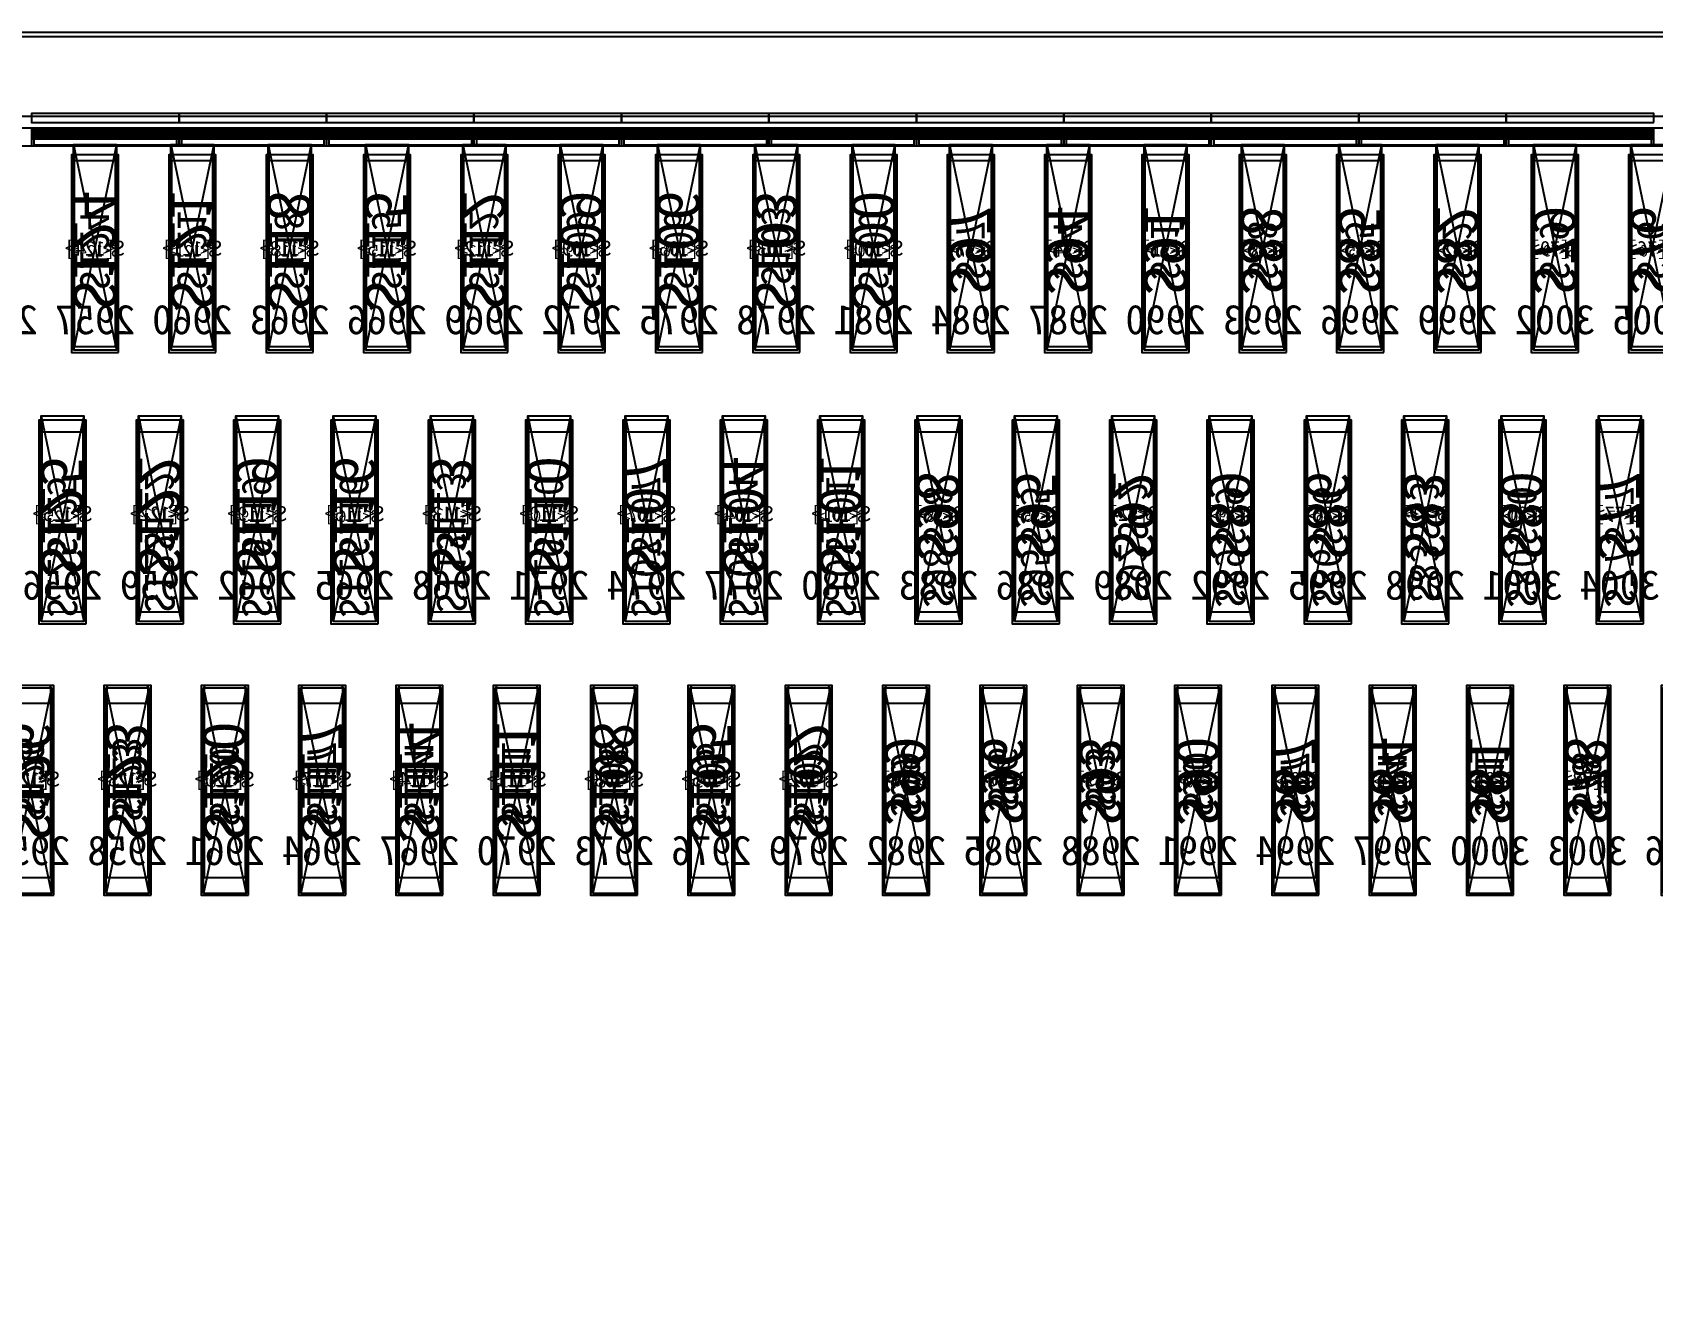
# Model space of a CAD drawing. Header units: millimetres. Extents: x 427 to 2444, y 137 to 817.
# Drawn here: x 1147.797 to 1148.346, y 301.218 to 301.651 of the extents above; entities that cross this region are included whole.
import ezdxf
from ezdxf.enums import TextEntityAlignment as Align

# ---------------------------------------------------------------- set-up
doc = ezdxf.new("R2010")
doc.units = ezdxf.units.MM
for name, color, linetype in [('L0', 211, 'Continuous'), ('L102', 91, 'Continuous'), ('L114', 213, 'Continuous'), ('L240', 60, 'Continuous'), ('L241', 200, 'Continuous'), ('L242', 51, 'Continuous'), ('L245', 53, 'Continuous'), ('L246', 93, 'Continuous'), ('L247', 13, 'Continuous'), ('L59', 140, 'Continuous'), ('L63', 4, 'Continuous'), ('L98', 150, 'Continuous')]:
    doc.layers.add(name, color=color, linetype=linetype)
doc.styles.add('txt', font='simhei.ttf')

# ---------------------------------------------------------------- blocks, each defined once
blk = doc.blocks.new('HX8394_F_PAD')
at = {"layer": 'L0'}
blk.add_lwpolyline([(-13.86, -0.4025), (-13.86, 0.4025), (13.86, 0.4025), (13.86, -0.4025), (-13.86, -0.4025)], close=True, dxfattribs=at)
at = {"layer": 'L241'}
blk.add_lwpolyline([(-13.9, -0.435), (-13.9, 0.435), (13.9, 0.435), (13.9, -0.435), (-13.9, -0.435)], close=True, dxfattribs=at)
at = {"layer": 'L242'}
for points in [[(-12.706, 0.3285), (-12.7075, 0.33), (-12.7075, 0.392), (-12.706, 0.3935), (-12.693, 0.3935), (-12.6915, 0.392), (-12.6915, 0.33), (-12.693, 0.3285), (-12.706, 0.3285)], [(-12.673, 0.3285), (-12.6745, 0.33), (-12.6745, 0.392), (-12.673, 0.3935), (-12.66, 0.3935), (-12.6585, 0.392), (-12.6585, 0.33), (-12.66, 0.3285), (-12.673, 0.3285)], [(-12.64, 0.3285), (-12.6415, 0.33), (-12.6415, 0.392), (-12.64, 0.3935), (-12.627, 0.3935), (-12.6255, 0.392), (-12.6255, 0.33), (-12.627, 0.3285), (-12.64, 0.3285)], [(-12.607, 0.3285), (-12.6085, 0.33), (-12.6085, 0.392), (-12.607, 0.3935), (-12.594, 0.3935), (-12.5925, 0.392), (-12.5925, 0.33), (-12.594, 0.3285), (-12.607, 0.3285)], [(-12.574, 0.3285), (-12.5755, 0.33), (-12.5755, 0.392), (-12.574, 0.3935), (-12.561, 0.3935), (-12.5595, 0.392), (-12.5595, 0.33), (-12.561, 0.3285), (-12.574, 0.3285)], [(-12.541, 0.3285), (-12.5425, 0.33), (-12.5425, 0.392), (-12.541, 0.3935), (-12.528, 0.3935), (-12.5265, 0.392), (-12.5265, 0.33), (-12.528, 0.3285), (-12.541, 0.3285)], [(-12.508, 0.3285), (-12.5095, 0.33), (-12.5095, 0.392), (-12.508, 0.3935), (-12.495, 0.3935), (-12.4935, 0.392), (-12.4935, 0.33), (-12.495, 0.3285), (-12.508, 0.3285)], [(-12.475, 0.3285), (-12.4765, 0.33), (-12.4765, 0.392), (-12.475, 0.3935), (-12.462, 0.3935), (-12.4605, 0.392), (-12.4605, 0.33), (-12.462, 0.3285), (-12.475, 0.3285)], [(-12.442, 0.3285), (-12.4435, 0.33), (-12.4435, 0.392), (-12.442, 0.3935), (-12.429, 0.3935), (-12.4275, 0.392), (-12.4275, 0.33), (-12.429, 0.3285), (-12.442, 0.3285)], [(-12.409, 0.3285), (-12.4105, 0.33), (-12.4105, 0.392), (-12.409, 0.3935), (-12.396, 0.3935), (-12.3945, 0.392), (-12.3945, 0.33), (-12.396, 0.3285), (-12.409, 0.3285)], [(-12.376, 0.3285), (-12.3775, 0.33), (-12.3775, 0.392), (-12.376, 0.3935), (-12.363, 0.3935), (-12.3615, 0.392), (-12.3615, 0.33), (-12.363, 0.3285), (-12.376, 0.3285)], [(-12.343, 0.3285), (-12.3445, 0.33), (-12.3445, 0.392), (-12.343, 0.3935), (-12.33, 0.3935), (-12.3285, 0.392), (-12.3285, 0.33), (-12.33, 0.3285), (-12.343, 0.3285)], [(-12.31, 0.3285), (-12.3115, 0.33), (-12.3115, 0.392), (-12.31, 0.3935), (-12.297, 0.3935), (-12.2955, 0.392), (-12.2955, 0.33), (-12.297, 0.3285), (-12.31, 0.3285)], [(-12.277, 0.3285), (-12.2785, 0.33), (-12.2785, 0.392), (-12.277, 0.3935), (-12.264, 0.3935), (-12.2625, 0.392), (-12.2625, 0.33), (-12.264, 0.3285), (-12.277, 0.3285)], [(-12.244, 0.3285), (-12.2455, 0.33), (-12.2455, 0.392), (-12.244, 0.3935), (-12.231, 0.3935), (-12.2295, 0.392), (-12.2295, 0.33), (-12.231, 0.3285), (-12.244, 0.3285)], [(-12.211, 0.3285), (-12.2125, 0.33), (-12.2125, 0.392), (-12.211, 0.3935), (-12.198, 0.3935), (-12.1965, 0.392), (-12.1965, 0.33), (-12.198, 0.3285), (-12.211, 0.3285)], [(-12.178, 0.3285), (-12.1795, 0.33), (-12.1795, 0.392), (-12.178, 0.3935), (-12.165, 0.3935), (-12.1635, 0.392), (-12.1635, 0.33), (-12.165, 0.3285), (-12.178, 0.3285)], [(-12.695, 0.2385), (-12.6965, 0.24), (-12.6965, 0.302), (-12.695, 0.3035), (-12.682, 0.3035), (-12.6805, 0.302), (-12.6805, 0.24), (-12.682, 0.2385), (-12.695, 0.2385)], [(-12.662, 0.2385), (-12.6635, 0.24), (-12.6635, 0.302), (-12.662, 0.3035), (-12.649, 0.3035), (-12.6475, 0.302), (-12.6475, 0.24), (-12.649, 0.2385), (-12.662, 0.2385)], [(-12.629, 0.2385), (-12.6305, 0.24), (-12.6305, 0.302), (-12.629, 0.3035), (-12.616, 0.3035), (-12.6145, 0.302), (-12.6145, 0.24), (-12.616, 0.2385), (-12.629, 0.2385)], [(-12.596, 0.2385), (-12.5975, 0.24), (-12.5975, 0.302), (-12.596, 0.3035), (-12.583, 0.3035), (-12.5815, 0.302), (-12.5815, 0.24), (-12.583, 0.2385), (-12.596, 0.2385)], [(-12.563, 0.2385), (-12.5645, 0.24), (-12.5645, 0.302), (-12.563, 0.3035), (-12.55, 0.3035), (-12.5485, 0.302), (-12.5485, 0.24), (-12.55, 0.2385), (-12.563, 0.2385)], [(-12.53, 0.2385), (-12.5315, 0.24), (-12.5315, 0.302), (-12.53, 0.3035), (-12.517, 0.3035), (-12.5155, 0.302), (-12.5155, 0.24), (-12.517, 0.2385), (-12.53, 0.2385)], [(-12.497, 0.2385), (-12.4985, 0.24), (-12.4985, 0.302), (-12.497, 0.3035), (-12.484, 0.3035), (-12.4825, 0.302), (-12.4825, 0.24), (-12.484, 0.2385), (-12.497, 0.2385)], [(-12.464, 0.2385), (-12.4655, 0.24), (-12.4655, 0.302), (-12.464, 0.3035), (-12.451, 0.3035), (-12.4495, 0.302), (-12.4495, 0.24), (-12.451, 0.2385), (-12.464, 0.2385)], [(-12.431, 0.2385), (-12.4325, 0.24), (-12.4325, 0.302), (-12.431, 0.3035), (-12.418, 0.3035), (-12.4165, 0.302), (-12.4165, 0.24), (-12.418, 0.2385), (-12.431, 0.2385)], [(-12.398, 0.2385), (-12.3995, 0.24), (-12.3995, 0.302), (-12.398, 0.3035), (-12.385, 0.3035), (-12.3835, 0.302), (-12.3835, 0.24), (-12.385, 0.2385), (-12.398, 0.2385)], [(-12.365, 0.2385), (-12.3665, 0.24), (-12.3665, 0.302), (-12.365, 0.3035), (-12.352, 0.3035), (-12.3505, 0.302), (-12.3505, 0.24), (-12.352, 0.2385), (-12.365, 0.2385)], [(-12.332, 0.2385), (-12.3335, 0.24), (-12.3335, 0.302), (-12.332, 0.3035), (-12.319, 0.3035), (-12.3175, 0.302), (-12.3175, 0.24), (-12.319, 0.2385), (-12.332, 0.2385)], [(-12.299, 0.2385), (-12.3005, 0.24), (-12.3005, 0.302), (-12.299, 0.3035), (-12.286, 0.3035), (-12.2845, 0.302), (-12.2845, 0.24), (-12.286, 0.2385), (-12.299, 0.2385)], [(-12.266, 0.2385), (-12.2675, 0.24), (-12.2675, 0.302), (-12.266, 0.3035), (-12.253, 0.3035), (-12.2515, 0.302), (-12.2515, 0.24), (-12.253, 0.2385), (-12.266, 0.2385)], [(-12.233, 0.2385), (-12.2345, 0.24), (-12.2345, 0.302), (-12.233, 0.3035), (-12.22, 0.3035), (-12.2185, 0.302), (-12.2185, 0.24), (-12.22, 0.2385), (-12.233, 0.2385)], [(-12.2, 0.2385), (-12.2015, 0.24), (-12.2015, 0.302), (-12.2, 0.3035), (-12.187, 0.3035), (-12.1855, 0.302), (-12.1855, 0.24), (-12.187, 0.2385), (-12.2, 0.2385)], [(-12.167, 0.2385), (-12.1685, 0.24), (-12.1685, 0.302), (-12.167, 0.3035), (-12.154, 0.3035), (-12.1525, 0.302), (-12.1525, 0.24), (-12.154, 0.2385), (-12.167, 0.2385)], [(-12.684, 0.1485), (-12.6855, 0.15), (-12.6855, 0.212), (-12.684, 0.2135), (-12.671, 0.2135), (-12.6695, 0.212), (-12.6695, 0.15), (-12.671, 0.1485), (-12.684, 0.1485)], [(-12.651, 0.1485), (-12.6525, 0.15), (-12.6525, 0.212), (-12.651, 0.2135), (-12.638, 0.2135), (-12.6365, 0.212), (-12.6365, 0.15), (-12.638, 0.1485), (-12.651, 0.1485)], [(-12.618, 0.1485), (-12.6195, 0.15), (-12.6195, 0.212), (-12.618, 0.2135), (-12.605, 0.2135), (-12.6035, 0.212), (-12.6035, 0.15), (-12.605, 0.1485), (-12.618, 0.1485)], [(-12.585, 0.1485), (-12.5865, 0.15), (-12.5865, 0.212), (-12.585, 0.2135), (-12.572, 0.2135), (-12.5705, 0.212), (-12.5705, 0.15), (-12.572, 0.1485), (-12.585, 0.1485)], [(-12.552, 0.1485), (-12.5535, 0.15), (-12.5535, 0.212), (-12.552, 0.2135), (-12.539, 0.2135), (-12.5375, 0.212), (-12.5375, 0.15), (-12.539, 0.1485), (-12.552, 0.1485)], [(-12.519, 0.1485), (-12.5205, 0.15), (-12.5205, 0.212), (-12.519, 0.2135), (-12.506, 0.2135), (-12.5045, 0.212), (-12.5045, 0.15), (-12.506, 0.1485), (-12.519, 0.1485)], [(-12.486, 0.1485), (-12.4875, 0.15), (-12.4875, 0.212), (-12.486, 0.2135), (-12.473, 0.2135), (-12.4715, 0.212), (-12.4715, 0.15), (-12.473, 0.1485), (-12.486, 0.1485)], [(-12.453, 0.1485), (-12.4545, 0.15), (-12.4545, 0.212), (-12.453, 0.2135), (-12.44, 0.2135), (-12.4385, 0.212), (-12.4385, 0.15), (-12.44, 0.1485), (-12.453, 0.1485)], [(-12.42, 0.1485), (-12.4215, 0.15), (-12.4215, 0.212), (-12.42, 0.2135), (-12.407, 0.2135), (-12.4055, 0.212), (-12.4055, 0.15), (-12.407, 0.1485), (-12.42, 0.1485)], [(-12.387, 0.1485), (-12.3885, 0.15), (-12.3885, 0.212), (-12.387, 0.2135), (-12.374, 0.2135), (-12.3725, 0.212), (-12.3725, 0.15), (-12.374, 0.1485), (-12.387, 0.1485)], [(-12.354, 0.1485), (-12.3555, 0.15), (-12.3555, 0.212), (-12.354, 0.2135), (-12.341, 0.2135), (-12.3395, 0.212), (-12.3395, 0.15), (-12.341, 0.1485), (-12.354, 0.1485)], [(-12.321, 0.1485), (-12.3225, 0.15), (-12.3225, 0.212), (-12.321, 0.2135), (-12.308, 0.2135), (-12.3065, 0.212), (-12.3065, 0.15), (-12.308, 0.1485), (-12.321, 0.1485)], [(-12.288, 0.1485), (-12.2895, 0.15), (-12.2895, 0.212), (-12.288, 0.2135), (-12.275, 0.2135), (-12.2735, 0.212), (-12.2735, 0.15), (-12.275, 0.1485), (-12.288, 0.1485)], [(-12.255, 0.1485), (-12.2565, 0.15), (-12.2565, 0.212), (-12.255, 0.2135), (-12.242, 0.2135), (-12.2405, 0.212), (-12.2405, 0.15), (-12.242, 0.1485), (-12.255, 0.1485)], [(-12.222, 0.1485), (-12.2235, 0.15), (-12.2235, 0.212), (-12.222, 0.2135), (-12.209, 0.2135), (-12.2075, 0.212), (-12.2075, 0.15), (-12.209, 0.1485), (-12.222, 0.1485)], [(-12.189, 0.1485), (-12.1905, 0.15), (-12.1905, 0.212), (-12.189, 0.2135), (-12.176, 0.2135), (-12.1745, 0.212), (-12.1745, 0.15), (-12.176, 0.1485), (-12.189, 0.1485)], [(-12.156, 0.1485), (-12.1575, 0.15), (-12.1575, 0.212), (-12.156, 0.2135), (-12.143, 0.2135), (-12.1415, 0.212), (-12.1415, 0.15), (-12.143, 0.1485), (-12.156, 0.1485)]]:
    blk.add_lwpolyline(points, close=True, dxfattribs=at)
at = {"layer": 'L247', "style": 'txt'}
for s, p in [('S100', (-12.4355, 0.361)), ('S103', (-12.4025, 0.362666)), ('S106', (-12.3695, 0.361)), ('S109', (-12.3365, 0.361)), ('S112', (-12.3035, 0.361)), ('S115', (-12.2705, 0.361)), ('S118', (-12.2375, 0.361)), ('S121', (-12.2045, 0.361)), ('S124', (-12.1715, 0.361)), ('S76', (-12.6995, 0.361)), ('S79', (-12.6665, 0.361)), ('S82', (-12.6335, 0.361)), ('S85', (-12.6005, 0.361)), ('S88', (-12.5675, 0.361)), ('S91', (-12.5345, 0.361)), ('S94', (-12.5015, 0.361)), ('S97', (-12.4685, 0.361)), ('S77', (-12.6885, 0.271)), ('S80', (-12.6555, 0.271)), ('S83', (-12.6225, 0.272666)), ('S86', (-12.5895, 0.271)), ('S89', (-12.5565, 0.271)), ('S92', (-12.5235, 0.272666)), ('S95', (-12.4905, 0.271)), ('S98', (-12.4575, 0.271)), ('S101', (-12.4245, 0.271)), ('S104', (-12.3915, 0.271)), ('S107', (-12.3585, 0.271)), ('S110', (-12.3255, 0.271)), ('S113', (-12.2925, 0.272666)), ('S116', (-12.2595, 0.271)), ('S119', (-12.2265, 0.271)), ('S122', (-12.1935, 0.272666)), ('S125', (-12.1605, 0.271)), ('S102', (-12.4135, 0.181)), ('S105', (-12.3805, 0.181)), ('S108', (-12.3475, 0.181)), ('S111', (-12.3145, 0.181)), ('S114', (-12.2815, 0.181)), ('S117', (-12.2485, 0.181)), ('S120', (-12.2155, 0.181)), ('S123', (-12.1825, 0.182666)), ('S126', (-12.1495, 0.182666)), ('S78', (-12.6775, 0.181)), ('S81', (-12.6445, 0.181)), ('S84', (-12.6115, 0.181)), ('S87', (-12.5785, 0.181)), ('S90', (-12.5455, 0.181)), ('S93', (-12.5125, 0.182666)), ('S96', (-12.4795, 0.182666)), ('S99', (-12.4465, 0.181))]:
    blk.add_text(s, height=0.01, rotation=90, dxfattribs=at).set_placement(p, align=Align.MIDDLE_CENTER)
blk = doc.blocks.new('NTBUMP_65X16')
at = {"layer": 'L242'}
blk.add_lwpolyline([(-0.008, -0.0325), (-0.008, 0.0325), (0.008, 0.0325), (0.008, -0.0325), (-0.008, -0.0325)], close=True, dxfattribs=at)
blk = doc.blocks.new('ILI9881C_AA_NTBUMP_PM_875UM')
at = {"layer": 'L241'}
blk.add_lwpolyline([(-13.92, -0.4375), (-13.92, 0.4375), (13.92, 0.4375), (13.92, -0.4375), (-13.92, -0.4375)], close=True, dxfattribs=at)
at = {"rotation": 180}
for p in [(-12.6995, 0.365), (-12.6665, 0.365), (-12.6335, 0.365), (-12.6005, 0.365), (-12.5675, 0.365), (-12.5345, 0.365), (-12.5015, 0.365), (-12.4685, 0.365), (-12.4355, 0.365), (-12.4025, 0.365), (-12.3695, 0.365), (-12.3365, 0.365), (-12.3035, 0.365), (-12.2705, 0.365), (-12.2375, 0.365), (-12.2045, 0.365), (-12.1715, 0.365), (-12.6885, 0.275), (-12.6555, 0.275), (-12.6225, 0.275), (-12.5895, 0.275), (-12.5565, 0.275), (-12.5235, 0.275), (-12.4905, 0.275), (-12.4575, 0.275), (-12.4245, 0.275), (-12.3915, 0.275), (-12.3585, 0.275), (-12.3255, 0.275), (-12.2925, 0.275), (-12.2595, 0.275), (-12.2265, 0.275), (-12.1935, 0.275), (-12.1605, 0.275), (-12.6775, 0.185), (-12.6445, 0.185), (-12.6115, 0.185), (-12.5785, 0.185), (-12.5455, 0.185), (-12.5125, 0.185), (-12.4795, 0.185), (-12.4465, 0.185), (-12.4135, 0.185), (-12.3805, 0.185), (-12.3475, 0.185), (-12.3145, 0.185), (-12.2815, 0.185), (-12.2485, 0.185), (-12.2155, 0.185), (-12.1825, 0.185), (-12.1495, 0.185)]:
    blk.add_blockref('NTBUMP_65X16', p, dxfattribs=at)
at = {"layer": 'L246', "style": 'txt'}
for s, p in [('S124', (-12.1715, 0.365)), ('S76', (-12.6995, 0.365)), ('S79', (-12.6665, 0.365)), ('S82', (-12.6335, 0.365)), ('S85', (-12.6005, 0.365)), ('S88', (-12.5675, 0.365)), ('S91', (-12.5345, 0.365)), ('S94', (-12.5015, 0.365)), ('S97', (-12.4685, 0.365)), ('S100', (-12.4355, 0.365)), ('S103', (-12.4025, 0.365)), ('S106', (-12.3695, 0.365)), ('S109', (-12.3365, 0.365)), ('S112', (-12.3035, 0.365)), ('S115', (-12.2705, 0.365)), ('S118', (-12.2375, 0.365)), ('S121', (-12.2045, 0.365)), ('S101', (-12.4245, 0.275)), ('S104', (-12.3915, 0.275)), ('S107', (-12.3585, 0.275)), ('S110', (-12.3255, 0.275)), ('S113', (-12.2925, 0.275)), ('S116', (-12.2595, 0.275)), ('S119', (-12.2265, 0.275)), ('S122', (-12.1935, 0.275)), ('S125', (-12.1605, 0.275)), ('S77', (-12.6885, 0.275)), ('S80', (-12.6555, 0.275)), ('S83', (-12.6225, 0.275)), ('S86', (-12.5895, 0.275)), ('S89', (-12.5565, 0.275)), ('S92', (-12.5235, 0.275)), ('S95', (-12.4905, 0.275)), ('S98', (-12.4575, 0.275)), ('S102', (-12.4135, 0.185)), ('S105', (-12.3805, 0.185)), ('S108', (-12.3475, 0.185)), ('S111', (-12.3145, 0.185)), ('S114', (-12.2815, 0.185)), ('S117', (-12.2485, 0.185)), ('S120', (-12.2155, 0.185)), ('S123', (-12.1825, 0.185)), ('S126', (-12.1495, 0.185)), ('S78', (-12.6775, 0.185)), ('S81', (-12.6445, 0.185)), ('S84', (-12.6115, 0.185)), ('S87', (-12.5785, 0.185)), ('S90', (-12.5455, 0.185)), ('S93', (-12.5125, 0.185)), ('S96', (-12.4795, 0.185)), ('S99', (-12.4465, 0.185))]:
    blk.add_text(s, height=0.015, rotation=90, dxfattribs=at).set_placement(p, align=Align.MIDDLE_CENTER)
for s, p in [('3005', (-12.6995, 0.341666)), ('3002', (-12.6665, 0.341666)), ('2999', (-12.6335, 0.341666)), ('2996', (-12.6005, 0.341666)), ('2993', (-12.5675, 0.341666)), ('2990', (-12.5345, 0.341666)), ('2987', (-12.5015, 0.341666)), ('2984', (-12.4685, 0.341666)), ('2981', (-12.4355, 0.341666)), ('2978', (-12.4025, 0.341666)), ('2975', (-12.3695, 0.341666)), ('2972', (-12.3365, 0.341666)), ('2969', (-12.3035, 0.341666)), ('2966', (-12.2705, 0.341666)), ('2963', (-12.2375, 0.341666)), ('2960', (-12.2045, 0.341666)), ('2957', (-12.1715, 0.341666)), ('2954', (-12.1385, 0.341666)), ('3004', (-12.6885, 0.251666)), ('3001', (-12.6555, 0.251666)), ('2998', (-12.6225, 0.251666)), ('2995', (-12.5895, 0.251666)), ('2992', (-12.5565, 0.251666)), ('2989', (-12.5235, 0.251666)), ('2986', (-12.4905, 0.251666)), ('2983', (-12.4575, 0.251666)), ('2980', (-12.4245, 0.251666)), ('2977', (-12.3915, 0.251666)), ('2974', (-12.3585, 0.251666)), ('2971', (-12.3255, 0.251666)), ('2968', (-12.2925, 0.251666)), ('2965', (-12.2595, 0.251666)), ('2962', (-12.2265, 0.251666)), ('2959', (-12.1935, 0.251666)), ('2956', (-12.1605, 0.251666)), ('3006', (-12.7105, 0.161666)), ('3003', (-12.6775, 0.161666)), ('3000', (-12.6445, 0.161666)), ('2997', (-12.6115, 0.161666)), ('2994', (-12.5785, 0.161666)), ('2991', (-12.5455, 0.161666)), ('2988', (-12.5125, 0.161666)), ('2985', (-12.4795, 0.161666)), ('2982', (-12.4465, 0.161666)), ('2979', (-12.4135, 0.161666)), ('2976', (-12.3805, 0.161666)), ('2973', (-12.3475, 0.161666)), ('2970', (-12.3145, 0.161666)), ('2967', (-12.2815, 0.161666)), ('2964', (-12.2485, 0.161666)), ('2961', (-12.2155, 0.161666)), ('2958', (-12.1825, 0.161666)), ('2955', (-12.1495, 0.161666))]:
    blk.add_text(s, height=0.01, dxfattribs=at).set_placement(p, align=Align.MIDDLE_CENTER)
blk = doc.blocks.new('OUT_3BUMP')
at = {"layer": 'L242'}
for points in [[(0, 0.206), (0, 0.271), (0.016, 0.271), (0.016, 0.206), (0, 0.206)], [(0.011, 0.116), (0.011, 0.181), (0.027, 0.181), (0.027, 0.116), (0.011, 0.116)], [(0.022, 0.026), (0.022, 0.091), (0.038, 0.091), (0.038, 0.026), (0.022, 0.026)]]:
    blk.add_lwpolyline(points, close=True, dxfattribs=at)
blk = doc.blocks.new('JD9365Z_PAD_20170829_Y880')
at = {"layer": 'L241'}
blk.add_lwpolyline([(-13.95, -0.41), (-13.95, 0.41), (13.95, 0.41), (13.95, -0.41), (-13.95, -0.41)], close=True, dxfattribs=at)
at = {"row_count": 1, "column_count": 372, "row_spacing": 0.245, "column_spacing": 0.033}
blk.add_blockref('OUT_3BUMP', (-13.6645, 0.13), dxfattribs=at)
at = {"layer": 'L240', "style": 'txt'}
for s, p in [('S[76]', (-12.6995, 0.369333)), ('S[79]', (-12.6665, 0.369333)), ('S[82]', (-12.6335, 0.369333)), ('S[85]', (-12.6005, 0.369333)), ('S[88]', (-12.5675, 0.369333)), ('S[91]', (-12.5345, 0.369333)), ('S[94]', (-12.5015, 0.369333)), ('S[97]', (-12.4685, 0.369333)), ('S[100]', (-12.4355, 0.369333)), ('S[103]', (-12.4025, 0.369333)), ('S[106]', (-12.3695, 0.369333)), ('S[109]', (-12.3365, 0.369333)), ('S[112]', (-12.3035, 0.369333)), ('S[115]', (-12.2705, 0.369333)), ('S[118]', (-12.2375, 0.369333)), ('S[121]', (-12.2045, 0.369333)), ('S[124]', (-12.1715, 0.369333)), ('S[77]', (-12.6885, 0.279333)), ('S[80]', (-12.6555, 0.279333)), ('S[83]', (-12.6225, 0.279333)), ('S[86]', (-12.5895, 0.279333)), ('S[89]', (-12.5565, 0.279333)), ('S[92]', (-12.5235, 0.279333)), ('S[95]', (-12.4905, 0.279333)), ('S[98]', (-12.4575, 0.279333)), ('S[101]', (-12.4245, 0.279333)), ('S[104]', (-12.3915, 0.279333)), ('S[107]', (-12.3585, 0.279333)), ('S[110]', (-12.3255, 0.279333)), ('S[113]', (-12.2925, 0.279333)), ('S[116]', (-12.2595, 0.279333)), ('S[119]', (-12.2265, 0.279333)), ('S[122]', (-12.1935, 0.279333)), ('S[125]', (-12.1605, 0.279333)), ('S[78]', (-12.6775, 0.189333)), ('S[81]', (-12.6445, 0.189333)), ('S[84]', (-12.6115, 0.189333)), ('S[87]', (-12.5785, 0.189333)), ('S[90]', (-12.5455, 0.189333)), ('S[93]', (-12.5125, 0.189333)), ('S[96]', (-12.4795, 0.189333)), ('S[99]', (-12.4465, 0.189333)), ('S[102]', (-12.4135, 0.189333)), ('S[105]', (-12.3805, 0.189333)), ('S[108]', (-12.3475, 0.189333)), ('S[111]', (-12.3145, 0.189333)), ('S[114]', (-12.2815, 0.189333)), ('S[117]', (-12.2485, 0.189333)), ('S[120]', (-12.2155, 0.189333)), ('S[123]', (-12.1825, 0.189333)), ('S[126]', (-12.1495, 0.189333))]:
    blk.add_text(s, height=0.005, dxfattribs=at).set_placement(p, align=Align.MIDDLE_CENTER)
blk = doc.blocks.new('NV3052C3P_BUMP_ORI_20190911')
at = {"layer": 'L241'}
blk.add_lwpolyline([(-13.8, -0.398), (-13.8, 0.398), (13.8, 0.398), (13.8, -0.398), (-13.8, -0.398)], close=True, dxfattribs=at)
at = {"layer": 'L242'}
for points in [[(-12.7075, 0.32), (-12.7075, 0.385), (-12.6915, 0.385), (-12.6915, 0.32), (-12.7075, 0.32)], [(-12.6745, 0.32), (-12.6745, 0.385), (-12.6585, 0.385), (-12.6585, 0.32), (-12.6745, 0.32)], [(-12.6415, 0.32), (-12.6415, 0.385), (-12.6255, 0.385), (-12.6255, 0.32), (-12.6415, 0.32)], [(-12.6085, 0.32), (-12.6085, 0.385), (-12.5925, 0.385), (-12.5925, 0.32), (-12.6085, 0.32)], [(-12.5755, 0.32), (-12.5755, 0.385), (-12.5595, 0.385), (-12.5595, 0.32), (-12.5755, 0.32)], [(-12.5425, 0.32), (-12.5425, 0.385), (-12.5265, 0.385), (-12.5265, 0.32), (-12.5425, 0.32)], [(-12.5095, 0.32), (-12.5095, 0.385), (-12.4935, 0.385), (-12.4935, 0.32), (-12.5095, 0.32)], [(-12.4765, 0.32), (-12.4765, 0.385), (-12.4605, 0.385), (-12.4605, 0.32), (-12.4765, 0.32)], [(-12.4435, 0.32), (-12.4435, 0.385), (-12.4275, 0.385), (-12.4275, 0.32), (-12.4435, 0.32)], [(-12.4105, 0.32), (-12.4105, 0.385), (-12.3945, 0.385), (-12.3945, 0.32), (-12.4105, 0.32)], [(-12.3775, 0.32), (-12.3775, 0.385), (-12.3615, 0.385), (-12.3615, 0.32), (-12.3775, 0.32)], [(-12.3445, 0.32), (-12.3445, 0.385), (-12.3285, 0.385), (-12.3285, 0.32), (-12.3445, 0.32)], [(-12.3115, 0.32), (-12.3115, 0.385), (-12.2955, 0.385), (-12.2955, 0.32), (-12.3115, 0.32)], [(-12.2785, 0.32), (-12.2785, 0.385), (-12.2625, 0.385), (-12.2625, 0.32), (-12.2785, 0.32)], [(-12.2455, 0.32), (-12.2455, 0.385), (-12.2295, 0.385), (-12.2295, 0.32), (-12.2455, 0.32)], [(-12.2125, 0.32), (-12.2125, 0.385), (-12.1965, 0.385), (-12.1965, 0.32), (-12.2125, 0.32)], [(-12.1795, 0.32), (-12.1795, 0.385), (-12.1635, 0.385), (-12.1635, 0.32), (-12.1795, 0.32)], [(-12.6965, 0.23), (-12.6965, 0.295), (-12.6805, 0.295), (-12.6805, 0.23), (-12.6965, 0.23)], [(-12.6635, 0.23), (-12.6635, 0.295), (-12.6475, 0.295), (-12.6475, 0.23), (-12.6635, 0.23)], [(-12.6305, 0.23), (-12.6305, 0.295), (-12.6145, 0.295), (-12.6145, 0.23), (-12.6305, 0.23)], [(-12.5975, 0.23), (-12.5975, 0.295), (-12.5815, 0.295), (-12.5815, 0.23), (-12.5975, 0.23)], [(-12.5645, 0.23), (-12.5645, 0.295), (-12.5485, 0.295), (-12.5485, 0.23), (-12.5645, 0.23)], [(-12.5315, 0.23), (-12.5315, 0.295), (-12.5155, 0.295), (-12.5155, 0.23), (-12.5315, 0.23)], [(-12.4985, 0.23), (-12.4985, 0.295), (-12.4825, 0.295), (-12.4825, 0.23), (-12.4985, 0.23)], [(-12.4655, 0.23), (-12.4655, 0.295), (-12.4495, 0.295), (-12.4495, 0.23), (-12.4655, 0.23)], [(-12.4325, 0.23), (-12.4325, 0.295), (-12.4165, 0.295), (-12.4165, 0.23), (-12.4325, 0.23)], [(-12.3995, 0.23), (-12.3995, 0.295), (-12.3835, 0.295), (-12.3835, 0.23), (-12.3995, 0.23)], [(-12.3665, 0.23), (-12.3665, 0.295), (-12.3505, 0.295), (-12.3505, 0.23), (-12.3665, 0.23)], [(-12.3335, 0.23), (-12.3335, 0.295), (-12.3175, 0.295), (-12.3175, 0.23), (-12.3335, 0.23)], [(-12.3005, 0.23), (-12.3005, 0.295), (-12.2845, 0.295), (-12.2845, 0.23), (-12.3005, 0.23)], [(-12.2675, 0.23), (-12.2675, 0.295), (-12.2515, 0.295), (-12.2515, 0.23), (-12.2675, 0.23)], [(-12.2345, 0.23), (-12.2345, 0.295), (-12.2185, 0.295), (-12.2185, 0.23), (-12.2345, 0.23)], [(-12.2015, 0.23), (-12.2015, 0.295), (-12.1855, 0.295), (-12.1855, 0.23), (-12.2015, 0.23)], [(-12.1685, 0.23), (-12.1685, 0.295), (-12.1525, 0.295), (-12.1525, 0.23), (-12.1685, 0.23)], [(-12.6855, 0.14), (-12.6855, 0.205), (-12.6695, 0.205), (-12.6695, 0.14), (-12.6855, 0.14)], [(-12.6525, 0.14), (-12.6525, 0.205), (-12.6365, 0.205), (-12.6365, 0.14), (-12.6525, 0.14)], [(-12.6195, 0.14), (-12.6195, 0.205), (-12.6035, 0.205), (-12.6035, 0.14), (-12.6195, 0.14)], [(-12.5865, 0.14), (-12.5865, 0.205), (-12.5705, 0.205), (-12.5705, 0.14), (-12.5865, 0.14)], [(-12.5535, 0.14), (-12.5535, 0.205), (-12.5375, 0.205), (-12.5375, 0.14), (-12.5535, 0.14)], [(-12.5205, 0.14), (-12.5205, 0.205), (-12.5045, 0.205), (-12.5045, 0.14), (-12.5205, 0.14)], [(-12.4875, 0.14), (-12.4875, 0.205), (-12.4715, 0.205), (-12.4715, 0.14), (-12.4875, 0.14)], [(-12.4545, 0.14), (-12.4545, 0.205), (-12.4385, 0.205), (-12.4385, 0.14), (-12.4545, 0.14)], [(-12.4215, 0.14), (-12.4215, 0.205), (-12.4055, 0.205), (-12.4055, 0.14), (-12.4215, 0.14)], [(-12.3885, 0.14), (-12.3885, 0.205), (-12.3725, 0.205), (-12.3725, 0.14), (-12.3885, 0.14)], [(-12.3555, 0.14), (-12.3555, 0.205), (-12.3395, 0.205), (-12.3395, 0.14), (-12.3555, 0.14)], [(-12.3225, 0.14), (-12.3225, 0.205), (-12.3065, 0.205), (-12.3065, 0.14), (-12.3225, 0.14)], [(-12.2895, 0.14), (-12.2895, 0.205), (-12.2735, 0.205), (-12.2735, 0.14), (-12.2895, 0.14)], [(-12.2565, 0.14), (-12.2565, 0.205), (-12.2405, 0.205), (-12.2405, 0.14), (-12.2565, 0.14)], [(-12.2235, 0.14), (-12.2235, 0.205), (-12.2075, 0.205), (-12.2075, 0.14), (-12.2235, 0.14)], [(-12.1905, 0.14), (-12.1905, 0.205), (-12.1745, 0.205), (-12.1745, 0.14), (-12.1905, 0.14)], [(-12.1575, 0.14), (-12.1575, 0.205), (-12.1415, 0.205), (-12.1415, 0.14), (-12.1575, 0.14)]]:
    blk.add_lwpolyline(points, close=True, dxfattribs=at)
at = {"layer": 'L245', "style": 'txt'}
for s, p in [('S<76>', (-12.699527, 0.353333)), ('S<79>', (-12.666527, 0.353333)), ('S<82>', (-12.633527, 0.353333)), ('S<85>', (-12.600527, 0.353333)), ('S<88>', (-12.567527, 0.353333)), ('S<91>', (-12.534527, 0.353333)), ('S<94>', (-12.501527, 0.353333)), ('S<97>', (-12.468527, 0.353333)), ('S<100>', (-12.435527, 0.353333)), ('S<103>', (-12.402527, 0.353333)), ('S<106>', (-12.369527, 0.353333)), ('S<109>', (-12.336527, 0.353333)), ('S<112>', (-12.303527, 0.353333)), ('S<115>', (-12.270527, 0.353333)), ('S<118>', (-12.237527, 0.353333)), ('S<121>', (-12.204527, 0.353333)), ('S<124>', (-12.171527, 0.353333)), ('S<77>', (-12.688527, 0.263333)), ('S<80>', (-12.655527, 0.263333)), ('S<83>', (-12.622527, 0.263333)), ('S<86>', (-12.589527, 0.263333)), ('S<89>', (-12.556527, 0.263333)), ('S<92>', (-12.523527, 0.263333)), ('S<95>', (-12.490527, 0.263333)), ('S<98>', (-12.457527, 0.263333)), ('S<101>', (-12.424527, 0.263333)), ('S<104>', (-12.391527, 0.263333)), ('S<107>', (-12.358527, 0.263333)), ('S<110>', (-12.325527, 0.263333)), ('S<113>', (-12.292527, 0.263333)), ('S<116>', (-12.259527, 0.263333)), ('S<119>', (-12.226527, 0.263333)), ('S<122>', (-12.193527, 0.263333)), ('S<125>', (-12.160527, 0.263333)), ('S<78>', (-12.677527, 0.173333)), ('S<81>', (-12.644527, 0.173333)), ('S<84>', (-12.611527, 0.173333)), ('S<87>', (-12.578527, 0.173333)), ('S<90>', (-12.545527, 0.173333)), ('S<93>', (-12.512527, 0.173333)), ('S<96>', (-12.479527, 0.173333)), ('S<99>', (-12.446527, 0.173333)), ('S<102>', (-12.413527, 0.173333)), ('S<105>', (-12.380527, 0.173333)), ('S<108>', (-12.347527, 0.173333)), ('S<111>', (-12.314527, 0.173333)), ('S<114>', (-12.281527, 0.173333)), ('S<117>', (-12.248527, 0.173333)), ('S<120>', (-12.215527, 0.173333)), ('S<123>', (-12.182527, 0.173333)), ('S<126>', (-12.149527, 0.173333))]:
    blk.add_text(s, height=0.005, dxfattribs=at).set_placement(p, align=Align.MIDDLE_CENTER)
blk = doc.blocks.new('BUMP_14_65')
at = {"layer": 'L242'}
blk.add_lwpolyline([(-0.007, -0.022), (-0.007, 0.043), (0.007, 0.043), (0.007, -0.022), (-0.007, -0.022)], close=True, dxfattribs=at)
blk = doc.blocks.new('FL11283_A_OTHER')
at = {"layer": 'L102'}
blk.add_lwpolyline([(-13.86, 0), (-13.86, 0.41), (0, 0.41), (0, 0), (-13.86, 0)], close=True, dxfattribs=at)
at = {"layer": 'L241'}
blk.add_lwpolyline([(-13.86, -0.41), (-13.86, 0.41), (13.86, 0.41), (13.86, 0.404), (-13.854, 0.404), (-13.854, -0.404), (13.854, -0.404), (13.854, 0.404), (13.86, 0.404), (13.86, -0.41), (-13.86, -0.41)], close=True, dxfattribs=at)
at = {"layer": 'L59'}
blk.add_lwpolyline([(-13.86, -0.41), (-13.86, 0.41), (13.86, 0.41), (13.86, -0.41), (-13.86, -0.41)], close=True, dxfattribs=at)
for p in [(-12.6995, 0.358), (-12.6665, 0.358), (-12.6335, 0.358), (-12.6005, 0.358), (-12.5675, 0.358), (-12.5345, 0.358), (-12.5015, 0.358), (-12.4685, 0.358), (-12.4355, 0.358), (-12.4025, 0.358), (-12.3695, 0.358), (-12.3365, 0.358), (-12.3035, 0.358), (-12.2705, 0.358), (-12.2375, 0.358), (-12.2045, 0.358), (-12.1715, 0.358), (-12.6885, 0.268), (-12.6555, 0.268), (-12.6225, 0.268), (-12.5895, 0.268), (-12.5565, 0.268), (-12.5235, 0.268), (-12.4905, 0.268), (-12.4575, 0.268), (-12.4245, 0.268), (-12.3915, 0.268), (-12.3585, 0.268), (-12.3255, 0.268), (-12.2925, 0.268), (-12.2595, 0.268), (-12.2265, 0.268), (-12.1935, 0.268), (-12.1605, 0.268), (-12.6775, 0.178), (-12.6445, 0.178), (-12.6115, 0.178), (-12.5785, 0.178), (-12.5455, 0.178), (-12.5125, 0.178), (-12.4795, 0.178), (-12.4465, 0.178), (-12.4135, 0.178), (-12.3805, 0.178), (-12.3475, 0.178), (-12.3145, 0.178), (-12.2815, 0.178), (-12.2485, 0.178), (-12.2155, 0.178), (-12.1825, 0.178), (-12.1495, 0.178)]:
    blk.add_blockref('BUMP_14_65', p)
at = {"layer": 'L102', "style": 'txt'}
for s, p in [('S100', (-12.4355, 0.3685)), ('S103', (-12.4025, 0.370166)), ('S106', (-12.3695, 0.3685)), ('S109', (-12.3365, 0.3685)), ('S112', (-12.3035, 0.3685)), ('S115', (-12.2705, 0.3685)), ('S118', (-12.2375, 0.3685)), ('S121', (-12.2045, 0.3685)), ('S124', (-12.1715, 0.3685)), ('S76', (-12.6995, 0.3685)), ('S79', (-12.6665, 0.3685)), ('S82', (-12.6335, 0.3685)), ('S85', (-12.6005, 0.3685)), ('S88', (-12.5675, 0.3685)), ('S91', (-12.5345, 0.3685)), ('S94', (-12.5015, 0.3685)), ('S97', (-12.4685, 0.3685)), ('S101', (-12.4245, 0.2575)), ('S104', (-12.3915, 0.2575)), ('S107', (-12.3585, 0.2575)), ('S110', (-12.3255, 0.2575)), ('S113', (-12.2925, 0.259166)), ('S116', (-12.2595, 0.2575)), ('S119', (-12.2265, 0.2575)), ('S122', (-12.1935, 0.259166)), ('S125', (-12.1605, 0.2575)), ('S77', (-12.6885, 0.2575)), ('S80', (-12.6555, 0.2575)), ('S83', (-12.6225, 0.259166)), ('S86', (-12.5895, 0.2575)), ('S89', (-12.5565, 0.2575)), ('S92', (-12.5235, 0.259166)), ('S95', (-12.4905, 0.2575)), ('S98', (-12.4575, 0.2575)), ('S102', (-12.4135, 0.1865)), ('S105', (-12.3805, 0.1865)), ('S108', (-12.3475, 0.1865)), ('S111', (-12.3145, 0.1865)), ('S114', (-12.2815, 0.1865)), ('S117', (-12.2485, 0.1865)), ('S120', (-12.2155, 0.1865)), ('S123', (-12.1825, 0.188166)), ('S126', (-12.1495, 0.188166)), ('S78', (-12.6775, 0.1865)), ('S81', (-12.6445, 0.1865)), ('S84', (-12.6115, 0.1865)), ('S87', (-12.5785, 0.1865)), ('S90', (-12.5455, 0.1865)), ('S93', (-12.5125, 0.188166)), ('S96', (-12.4795, 0.188166)), ('S99', (-12.4465, 0.1865))]:
    blk.add_text(s, height=0.01, rotation=90, dxfattribs=at).set_placement(p, align=Align.MIDDLE_CENTER)
blk = doc.blocks.new('GC9702_LCDPAD_BUMP')
at = {"layer": 'L242'}
blk.add_lwpolyline([(-0.008, -0.0325), (-0.008, 0.0325), (0.008, 0.0325), (0.008, -0.0325), (-0.008, -0.0325)], close=True, dxfattribs=at)
blk = doc.blocks.new('GC9702_BUMP_NOCOMPENSATION')
at = {"layer": 'L114', "const_width": 0.004}
for points in [[(-12.7, 0.378), (-12.65, 0.378)], [(-12.7, 0.378), (-12.65, 0.378)], [(-12.7, 0.378), (-12.65, 0.378)], [(-12.7, 0.378), (-12.65, 0.378)], [(-12.65, 0.378), (-12.6, 0.378)], [(-12.65, 0.378), (-12.6, 0.378)], [(-12.65, 0.378), (-12.6, 0.378)], [(-12.65, 0.378), (-12.6, 0.378)], [(-12.6, 0.378), (-12.55, 0.378)], [(-12.6, 0.378), (-12.55, 0.378)], [(-12.6, 0.378), (-12.55, 0.378)], [(-12.6, 0.378), (-12.55, 0.378)], [(-12.55, 0.378), (-12.5, 0.378)], [(-12.55, 0.378), (-12.5, 0.378)], [(-12.55, 0.378), (-12.5, 0.378)], [(-12.55, 0.378), (-12.5, 0.378)], [(-12.5, 0.378), (-12.45, 0.378)], [(-12.5, 0.378), (-12.45, 0.378)], [(-12.5, 0.378), (-12.45, 0.378)], [(-12.5, 0.378), (-12.45, 0.378)], [(-12.45, 0.378), (-12.4, 0.378)], [(-12.45, 0.378), (-12.4, 0.378)], [(-12.45, 0.378), (-12.4, 0.378)], [(-12.45, 0.378), (-12.4, 0.378)], [(-12.4, 0.378), (-12.35, 0.378)], [(-12.4, 0.378), (-12.35, 0.378)], [(-12.4, 0.378), (-12.35, 0.378)], [(-12.4, 0.378), (-12.35, 0.378)], [(-12.35, 0.378), (-12.3, 0.378)], [(-12.35, 0.378), (-12.3, 0.378)], [(-12.35, 0.378), (-12.3, 0.378)], [(-12.35, 0.378), (-12.3, 0.378)], [(-12.3, 0.378), (-12.25, 0.378)], [(-12.3, 0.378), (-12.25, 0.378)], [(-12.3, 0.378), (-12.25, 0.378)], [(-12.3, 0.378), (-12.25, 0.378)], [(-12.25, 0.378), (-12.2, 0.378)], [(-12.25, 0.378), (-12.2, 0.378)], [(-12.25, 0.378), (-12.2, 0.378)], [(-12.25, 0.378), (-12.2, 0.378)], [(-12.2, 0.378), (-12.15, 0.378)], [(-12.2, 0.378), (-12.15, 0.378)], [(-12.2, 0.378), (-12.15, 0.378)], [(-12.2, 0.378), (-12.15, 0.378)]]:
    blk.add_lwpolyline(points, dxfattribs=at)
at = {"layer": 'L114'}
for points in [[(-12.7, 0.374), (-12.7, 0.38), (-12.65, 0.38), (-12.65, 0.374), (-12.7, 0.374)], [(-12.7, 0.374), (-12.7, 0.38), (-12.65, 0.38), (-12.65, 0.374), (-12.7, 0.374)], [(-12.65, 0.374), (-12.65, 0.38), (-12.6, 0.38), (-12.6, 0.374), (-12.65, 0.374)], [(-12.65, 0.374), (-12.65, 0.38), (-12.6, 0.38), (-12.6, 0.374), (-12.65, 0.374)], [(-12.6, 0.374), (-12.6, 0.38), (-12.55, 0.38), (-12.55, 0.374), (-12.6, 0.374)], [(-12.6, 0.374), (-12.6, 0.38), (-12.55, 0.38), (-12.55, 0.374), (-12.6, 0.374)], [(-12.55, 0.374), (-12.55, 0.38), (-12.5, 0.38), (-12.5, 0.374), (-12.55, 0.374)], [(-12.55, 0.374), (-12.55, 0.38), (-12.5, 0.38), (-12.5, 0.374), (-12.55, 0.374)], [(-12.5, 0.374), (-12.5, 0.38), (-12.45, 0.38), (-12.45, 0.374), (-12.5, 0.374)], [(-12.5, 0.374), (-12.5, 0.38), (-12.45, 0.38), (-12.45, 0.374), (-12.5, 0.374)], [(-12.45, 0.374), (-12.45, 0.38), (-12.4, 0.38), (-12.4, 0.374), (-12.45, 0.374)], [(-12.45, 0.374), (-12.45, 0.38), (-12.4, 0.38), (-12.4, 0.374), (-12.45, 0.374)], [(-12.4, 0.374), (-12.4, 0.38), (-12.35, 0.38), (-12.35, 0.374), (-12.4, 0.374)], [(-12.4, 0.374), (-12.4, 0.38), (-12.35, 0.38), (-12.35, 0.374), (-12.4, 0.374)], [(-12.35, 0.374), (-12.35, 0.38), (-12.3, 0.38), (-12.3, 0.374), (-12.35, 0.374)], [(-12.35, 0.374), (-12.35, 0.38), (-12.3, 0.38), (-12.3, 0.374), (-12.35, 0.374)], [(-12.3, 0.374), (-12.3, 0.38), (-12.25, 0.38), (-12.25, 0.374), (-12.3, 0.374)], [(-12.3, 0.374), (-12.3, 0.38), (-12.25, 0.38), (-12.25, 0.374), (-12.3, 0.374)], [(-12.25, 0.374), (-12.25, 0.38), (-12.2, 0.38), (-12.2, 0.374), (-12.25, 0.374)], [(-12.25, 0.374), (-12.25, 0.38), (-12.2, 0.38), (-12.2, 0.374), (-12.25, 0.374)], [(-12.2, 0.374), (-12.2, 0.38), (-12.15, 0.38), (-12.15, 0.374), (-12.2, 0.374)], [(-12.2, 0.374), (-12.2, 0.38), (-12.15, 0.38), (-12.15, 0.374), (-12.2, 0.374)], [(-12.69926, 0.37443), (-12.69926, 0.379), (-12.65082, 0.379), (-12.65082, 0.37443), (-12.69926, 0.37443)], [(-12.69926, 0.37443), (-12.69926, 0.379), (-12.65082, 0.379), (-12.65082, 0.37443), (-12.69926, 0.37443)], [(-12.64926, 0.37443), (-12.64926, 0.379), (-12.60082, 0.379), (-12.60082, 0.37443), (-12.64926, 0.37443)], [(-12.64926, 0.37443), (-12.64926, 0.379), (-12.60082, 0.379), (-12.60082, 0.37443), (-12.64926, 0.37443)], [(-12.59926, 0.37443), (-12.59926, 0.379), (-12.55082, 0.379), (-12.55082, 0.37443), (-12.59926, 0.37443)], [(-12.59926, 0.37443), (-12.59926, 0.379), (-12.55082, 0.379), (-12.55082, 0.37443), (-12.59926, 0.37443)], [(-12.54926, 0.37443), (-12.54926, 0.379), (-12.50082, 0.379), (-12.50082, 0.37443), (-12.54926, 0.37443)], [(-12.54926, 0.37443), (-12.54926, 0.379), (-12.50082, 0.379), (-12.50082, 0.37443), (-12.54926, 0.37443)], [(-12.49926, 0.37443), (-12.49926, 0.379), (-12.45082, 0.379), (-12.45082, 0.37443), (-12.49926, 0.37443)], [(-12.49926, 0.37443), (-12.49926, 0.379), (-12.45082, 0.379), (-12.45082, 0.37443), (-12.49926, 0.37443)], [(-12.44926, 0.37443), (-12.44926, 0.379), (-12.40082, 0.379), (-12.40082, 0.37443), (-12.44926, 0.37443)], [(-12.44926, 0.37443), (-12.44926, 0.379), (-12.40082, 0.379), (-12.40082, 0.37443), (-12.44926, 0.37443)], [(-12.39926, 0.37443), (-12.39926, 0.379), (-12.35082, 0.379), (-12.35082, 0.37443), (-12.39926, 0.37443)], [(-12.39926, 0.37443), (-12.39926, 0.379), (-12.35082, 0.379), (-12.35082, 0.37443), (-12.39926, 0.37443)], [(-12.34926, 0.37443), (-12.34926, 0.379), (-12.30082, 0.379), (-12.30082, 0.37443), (-12.34926, 0.37443)], [(-12.34926, 0.37443), (-12.34926, 0.379), (-12.30082, 0.379), (-12.30082, 0.37443), (-12.34926, 0.37443)], [(-12.29926, 0.37443), (-12.29926, 0.379), (-12.25082, 0.379), (-12.25082, 0.37443), (-12.29926, 0.37443)], [(-12.29926, 0.37443), (-12.29926, 0.379), (-12.25082, 0.379), (-12.25082, 0.37443), (-12.29926, 0.37443)], [(-12.24926, 0.37443), (-12.24926, 0.379), (-12.20082, 0.379), (-12.20082, 0.37443), (-12.24926, 0.37443)], [(-12.24926, 0.37443), (-12.24926, 0.379), (-12.20082, 0.379), (-12.20082, 0.37443), (-12.24926, 0.37443)], [(-12.19926, 0.37443), (-12.19926, 0.379), (-12.15082, 0.379), (-12.15082, 0.37443), (-12.19926, 0.37443)], [(-12.19926, 0.37443), (-12.19926, 0.379), (-12.15082, 0.379), (-12.15082, 0.37443), (-12.19926, 0.37443)]]:
    blk.add_lwpolyline(points, close=True, dxfattribs=at)
at = {"layer": 'L241'}
for points in [[(-12.7, 0.382), (-12.7, 0.385), (-12.65, 0.385), (-12.65, 0.382), (-12.7, 0.382)], [(-12.7, 0.382), (-12.7, 0.385), (-12.65, 0.385), (-12.65, 0.382), (-12.7, 0.382)], [(-12.65, 0.382), (-12.65, 0.385), (-12.6, 0.385), (-12.6, 0.382), (-12.65, 0.382)], [(-12.65, 0.382), (-12.65, 0.385), (-12.6, 0.385), (-12.6, 0.382), (-12.65, 0.382)], [(-12.6, 0.382), (-12.6, 0.385), (-12.55, 0.385), (-12.55, 0.382), (-12.6, 0.382)], [(-12.6, 0.382), (-12.6, 0.385), (-12.55, 0.385), (-12.55, 0.382), (-12.6, 0.382)], [(-12.55, 0.382), (-12.55, 0.385), (-12.5, 0.385), (-12.5, 0.382), (-12.55, 0.382)], [(-12.55, 0.382), (-12.55, 0.385), (-12.5, 0.385), (-12.5, 0.382), (-12.55, 0.382)], [(-12.5, 0.382), (-12.5, 0.385), (-12.45, 0.385), (-12.45, 0.382), (-12.5, 0.382)], [(-12.5, 0.382), (-12.5, 0.385), (-12.45, 0.385), (-12.45, 0.382), (-12.5, 0.382)], [(-12.45, 0.382), (-12.45, 0.385), (-12.4, 0.385), (-12.4, 0.382), (-12.45, 0.382)], [(-12.45, 0.382), (-12.45, 0.385), (-12.4, 0.385), (-12.4, 0.382), (-12.45, 0.382)], [(-12.4, 0.382), (-12.4, 0.385), (-12.35, 0.385), (-12.35, 0.382), (-12.4, 0.382)], [(-12.4, 0.382), (-12.4, 0.385), (-12.35, 0.385), (-12.35, 0.382), (-12.4, 0.382)], [(-12.35, 0.382), (-12.35, 0.385), (-12.3, 0.385), (-12.3, 0.382), (-12.35, 0.382)], [(-12.35, 0.382), (-12.35, 0.385), (-12.3, 0.385), (-12.3, 0.382), (-12.35, 0.382)], [(-12.3, 0.382), (-12.3, 0.385), (-12.25, 0.385), (-12.25, 0.382), (-12.3, 0.382)], [(-12.3, 0.382), (-12.3, 0.385), (-12.25, 0.385), (-12.25, 0.382), (-12.3, 0.382)], [(-12.25, 0.382), (-12.25, 0.385), (-12.2, 0.385), (-12.2, 0.382), (-12.25, 0.382)], [(-12.25, 0.382), (-12.25, 0.385), (-12.2, 0.385), (-12.2, 0.382), (-12.25, 0.382)], [(-12.2, 0.382), (-12.2, 0.385), (-12.15, 0.385), (-12.15, 0.382), (-12.2, 0.382)], [(-12.2, 0.382), (-12.2, 0.385), (-12.15, 0.385), (-12.15, 0.382), (-12.2, 0.382)]]:
    blk.add_lwpolyline(points, close=True, dxfattribs=at)
at = {"row_count": 1, "column_count": 413, "row_spacing": 0.065, "column_spacing": 0.033}
for p in [(-13.6235, 0.3365), (-13.6125, 0.2445), (-13.6015, 0.1525)]:
    blk.add_blockref('GC9702_LCDPAD_BUMP', p, dxfattribs=at)
at = {"layer": 'L98', "style": 'txt'}
for s, p in [('S<103>', (-12.4025, 0.33917)), ('S<76>', (-12.6995, 0.3385)), ('S<79>', (-12.6665, 0.3385)), ('S<82>', (-12.6335, 0.3385)), ('S<85>', (-12.6005, 0.3385)), ('S<88>', (-12.5675, 0.3385)), ('S<91>', (-12.5345, 0.3385)), ('S<94>', (-12.5015, 0.3385)), ('S<97>', (-12.4685, 0.3385)), ('S<100>', (-12.4355, 0.3385)), ('S<106>', (-12.3695, 0.3385)), ('S<109>', (-12.3365, 0.3385)), ('S<112>', (-12.3035, 0.3385)), ('S<115>', (-12.2705, 0.3385)), ('S<118>', (-12.2375, 0.3385)), ('S<121>', (-12.2045, 0.3385)), ('S<124>', (-12.1715, 0.3385)), ('S<77>', (-12.6885, 0.2485)), ('S<80>', (-12.6555, 0.2485)), ('S<83>', (-12.6225, 0.24917)), ('S<86>', (-12.5895, 0.2485)), ('S<89>', (-12.5565, 0.2485)), ('S<92>', (-12.5235, 0.24917)), ('S<95>', (-12.4905, 0.2485)), ('S<98>', (-12.4575, 0.2485)), ('S<101>', (-12.4245, 0.2485)), ('S<104>', (-12.3915, 0.2485)), ('S<107>', (-12.3585, 0.2485)), ('S<110>', (-12.3255, 0.2485)), ('S<113>', (-12.2925, 0.24917)), ('S<116>', (-12.2595, 0.2485)), ('S<119>', (-12.2265, 0.2485)), ('S<122>', (-12.1935, 0.24917)), ('S<125>', (-12.1605, 0.2485)), ('S<78>', (-12.6775, 0.1585)), ('S<81>', (-12.6445, 0.1585)), ('S<84>', (-12.6115, 0.1585)), ('S<87>', (-12.5785, 0.1585)), ('S<90>', (-12.5455, 0.1585)), ('S<93>', (-12.5125, 0.15917)), ('S<96>', (-12.4795, 0.15917)), ('S<99>', (-12.4465, 0.15917)), ('S<102>', (-12.4135, 0.1585)), ('S<105>', (-12.3805, 0.1585)), ('S<108>', (-12.3475, 0.1585)), ('S<111>', (-12.3145, 0.1585)), ('S<114>', (-12.2815, 0.1585)), ('S<117>', (-12.2485, 0.1585)), ('S<120>', (-12.2155, 0.1585)), ('S<123>', (-12.1825, 0.15917)), ('S<126>', (-12.1495, 0.15917))]:
    blk.add_text(s, height=0.004, dxfattribs=at).set_placement(p, align=Align.MIDDLE_CENTER)
blk = doc.blocks.new('IC_GDS_ALL')
for name, p in [('ILI9881C_AA_NTBUMP_PM_875UM', (0, 0)), ('HX8394_F_PAD', (0, 0.004)), ('GC9702_BUMP_NOCOMPENSATION', (0, 0.0265)), ('NV3052C3P_BUMP_ORI_20190911', (0, 0.0125)), ('JD9365Z_PAD_20170829_Y880', (0, -0.0035)), ('FL11283_A_OTHER', (0, -0.0035))]:
    blk.add_blockref(name, p)
blk = doc.blocks.new('OUTPUT_PAD_SD')
at = {"color": 5, "linetype": 'Continuous'}
blk.add_lwpolyline([(0.00225, 0.078), (0.01675, 0.00825), (0.01675, 0.078), (0.00225, 0.00825)], dxfattribs=at)
at = {"layer": 'L63', "color": 5}
blk.add_lwpolyline([(0.00225, 0.00825), (0.00225, 0.078), (0.01675, 0.078), (0.01675, 0.00825), (0.00225, 0.00825)], close=True, dxfattribs=at)
blk = doc.blocks.new('OUTPUT_PAD_GATE')
at = {"color": 5, "linetype": 'Continuous'}
blk.add_lwpolyline([(0.00175, 0.07125), (0.01625, 0.0015), (0.01625, 0.07125), (0.00175, 0.0015)], dxfattribs=at)
at = {"layer": 'L63', "color": 5}
blk.add_lwpolyline([(0.00175, 0.0015), (0.00175, 0.07125), (0.01625, 0.07125), (0.01625, 0.0015), (0.00175, 0.0015)], close=True, dxfattribs=at)
blk = doc.blocks.new('IC_PAD_ALL')
at = {"row_count": 1, "row_spacing": 0.0685, "column_spacing": 0.066}
for name, p, column_count in [('OUTPUT_PAD_GATE', (0.004, 0.68425), 414), ('OUTPUT_PAD_SD', (0.0365, 0.6775), 414), ('OUTPUT_PAD_GATE', (0.026, 0.59225), 414), ('OUTPUT_PAD_SD', (0.0585, 0.5855), 413), ('OUTPUT_PAD_GATE', (-0.018, 0.5), 414), ('OUTPUT_PAD_SD', (0.0145, 0.49325), 414)]:
    blk.add_blockref(name, p, dxfattribs=dict(at, column_count=column_count))
blk = doc.blocks.new('IC_ALL')
at = {"yscale": -1, "rotation": 180}
blk.add_blockref('IC_GDS_ALL', (14, 0.4375), dxfattribs=at)
blk.add_blockref('IC_PAD_ALL', (0.3525, 0.083))
blk = doc.blocks.new('IC_FPC_OLB_ALL')
blk.add_blockref('IC_ALL', (1.188, 1.0245))

msp = doc.modelspace()

# ---------------------------------------------------------------- block references
msp.add_blockref('IC_FPC_OLB_ALL', (1120.45883, 299.75037))

doc.saveas('drawing.dxf')
